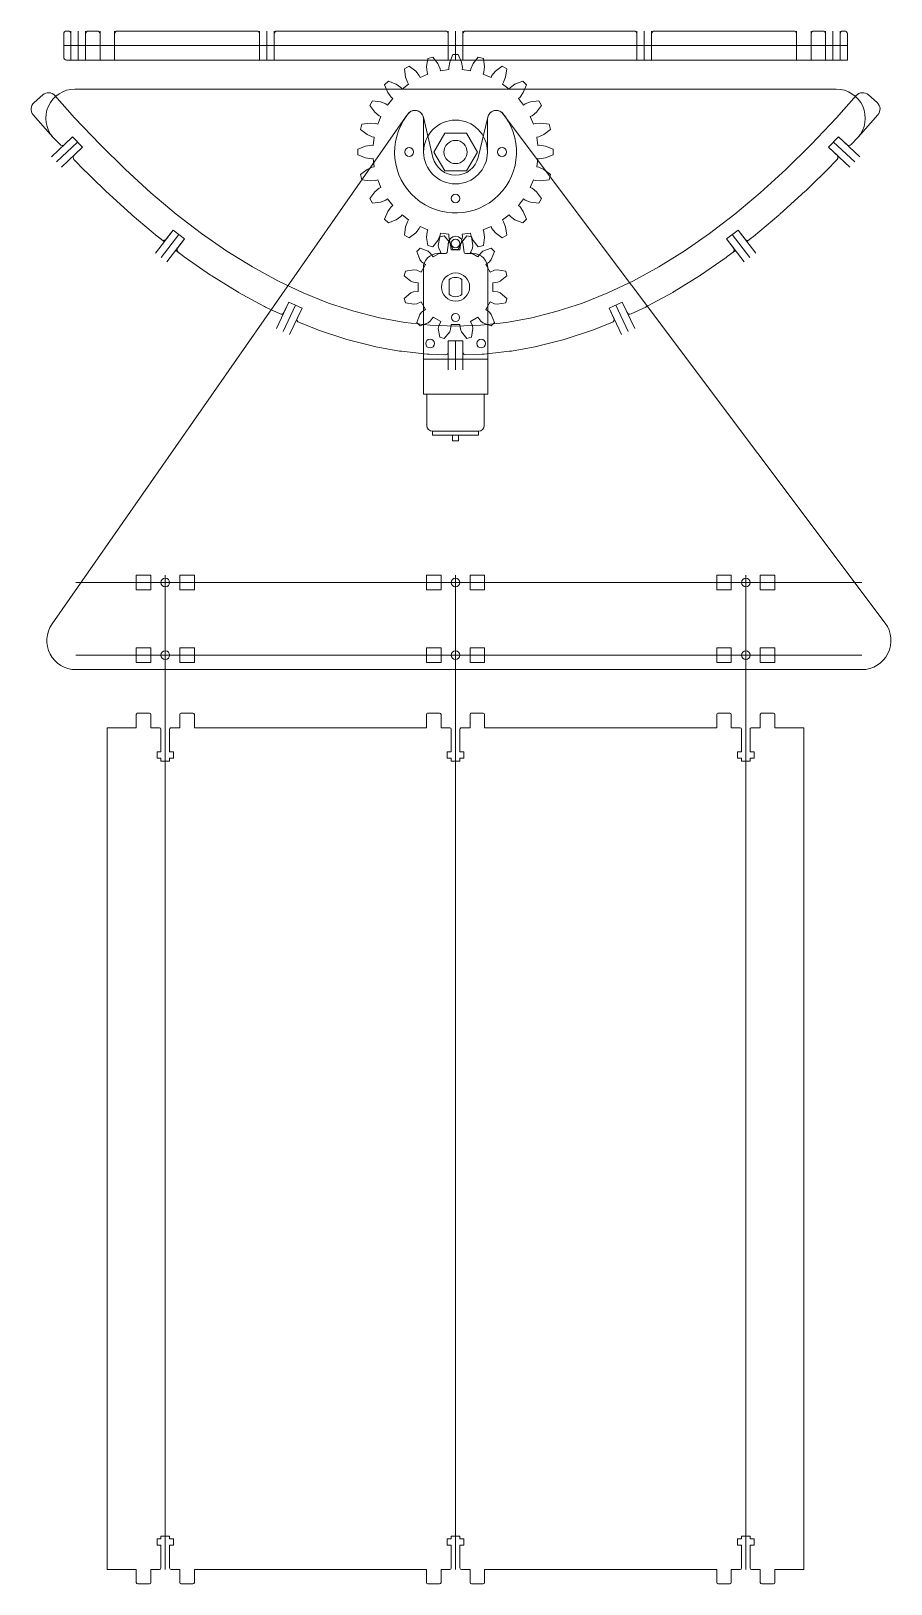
# Model space of a CAD drawing. Header units: millimetres. Extents: x -146 to 150, y -235 to 300.
import ezdxf

# ---------------------------------------------------------------- set-up
doc = ezdxf.new("R2010")
doc.units = ezdxf.units.MM
doc.layers.get('0').update_dxf_attribs({"linetype": 'CONTINUOUS', "lineweight": 25, "true_color": 0x000000})
for name, color, linetype, lineweight, true_color in [('Base - Horizontal', 7, 'CONTINUOUS', 0, 0x000000), ('Base - Side', 7, 'CONTINUOUS', 0, 0x000000), ('Bracket', 7, 'CONTINUOUS', 0, 0x000000), ('Drawing', 5, 'CONTINUOUS', 0, 0x0000ff), ('Gear - Motor', 7, 'CONTINUOUS', 0, 0x000000), ('Gear - Shaft', 7, 'CONTINUOUS', 0, 0x000000), ('Motor', 1, 'CONTINUOUS', 0, 0xff0000), ('Rib', 7, 'CONTINUOUS', 0, 0x000000), ('Side - Angle', 7, 'CONTINUOUS', 0, 0x000000), ('Side - Rotation', 7, 'CONTINUOUS', 0, 0x000000), ('Strut', 7, 'CONTINUOUS', 0, 0x000000)]:
    doc.layers.add(name, color=color, linetype=linetype, lineweight=lineweight, true_color=true_color)

# ---------------------------------------------------------------- blocks, each defined once
blk = doc.blocks.new('tabs-with-bolt-20')
for p, q in [((-1.5, 11.5), (1.5, 11.5)), ((-1.5, 10.5), (-1.5, 11.5)), ((1.5, 11.5), (1.5, 10.5)), ((-2.86, 8.33), (-2.86, 10.5)), ((-2.86, 10.5), (-1.5, 10.5)), ((-1.5, 8.33), (-2.86, 8.33)), ((-1.5, 0.5), (-1.5, 8.33)), ((1.5, 10.5), (2.86, 10.5)), ((2.86, 8.33), (1.5, 8.33)), ((1.5, 8.33), (1.5, 0.5)), ((2.86, 10.5), (2.86, 8.33)), ((-10, -4.5), (-10, 0)), ((-5, 0), (-5, -4.5)), ((-2, 0), (-5, 0)), ((2, 0), (5, 0)), ((-5.5, -5), (-9.5, -5)), ((5, 0), (5, -4.5)), ((5.5, -5), (9.5, -5)), ((10, -4.5), (10, 0))]:
    blk.add_line(p, q)
for centre, start, end in [((-2, 0.5), 270, 0), ((2, 0.5), 180, 270), ((-9.5, -4.5), 180, 270), ((-5.5, -4.5), 270, 0), ((5.5, -4.5), 180, 270), ((9.5, -4.5), 270, 0)]:
    blk.add_arc(centre, 0.5, start, end)
blk = doc.blocks.new('holes-20')
for p, q in [((-5, 2.5), (-10, 2.5)), ((-10, 2.5), (-10, -2.5)), ((-5, 2.5), (-5, -2.5)), ((5, 2.5), (10, 2.5)), ((5, 2.5), (5, -2.5)), ((10, 2.5), (10, -2.5)), ((-5, -2.5), (-10, -2.5)), ((5, -2.5), (10, -2.5))]:
    blk.add_line(p, q)
blk.add_circle((0, 0), 1.5)

msp = doc.modelspace()

# ---------------------------------------------------------------- linework, layer by layer
at = {"layer": 'Base - Horizontal'}
for p, q in [((-120, 60), (-120, -230)), ((-120, 60), (-110, 60)), ((-90, 60), (-10, 60)), ((10, 60), (90, 60)), ((110, 60), (120, 60)), ((120, 60), (120, -230)), ((-120, -230), (-110, -230)), ((-90, -230), (-10, -230)), ((10, -230), (90, -230)), ((110, -230), (120, -230))]:
    msp.add_line(p, q, dxfattribs=at)
at = {"layer": 'Base - Side'}
for p, q in [((-17.22, 270.35), (-139.03, 95.72)), ((-11, 258.33), (-11, 269.65)), ((11, 258.33), (11, 269.65)), ((16.8, 270.93), (148, 96)), ((-130.83, 80), (140, 80))]:
    msp.add_line(p, q, dxfattribs=at)
for centre in [(-16, 258.33), (16, 258.33), (0, 242.33), (-8.8, 192.31), (8.8, 192.31)]:
    msp.add_circle(centre, 1.5, dxfattribs=at)
for centre, radius, start, end in [((0, 258.33), 21, 141.0576, 145.1024), ((-14, 269.65), 3, 0, 141.0576), ((14, 269.65), 3, 38.9424, 180), ((0, 258.33), 21, 36.8699, 38.9424), ((0, 258.33), 11, 180, 0), ((-130.83, 90), 10, 145.1024, 270), ((140, 90), 10, 270, 36.8699)]:
    msp.add_arc(centre, radius, start, end, dxfattribs=at)
at = {"layer": 'Bracket'}
for p, q in [((-7.78, 256.48), (-11.08, 270.34)), ((7.78, 256.48), (11.08, 270.34))]:
    msp.add_line(p, q, dxfattribs=at)
for centre in [(-16, 258.33), (16, 258.33), (0, 242.33)]:
    msp.add_circle(centre, 1.5, dxfattribs=at)
for centre, radius, start, end in [((0, 258.33), 21, 143.1259, 40.6864), ((-14.05, 269.62), 3.05, 13.7119, 154.4471), ((14.05, 269.62), 3.05, 52.0127, 166.2949), ((0, 258.33), 8, 193.3877, 346.6123)]:
    msp.add_arc(centre, radius, start, end, dxfattribs=at)
at = {"layer": 'Drawing'}
for p, q in [((-132.5, 300), (-132.5, 290)), ((-130, 300), (-130, 290)), ((-127.5, 300), (-127.5, 290)), ((-122.5, 300), (-122.5, 290)), ((-117.5, 300), (-117.5, 290)), ((-67.5, 300), (-67.5, 290)), ((-65, 300), (-65, 290)), ((-62.5, 300), (-62.5, 290)), ((-2.5, 300), (-2.5, 290)), ((0, 300), (0, 290)), ((2.5, 300), (2.5, 290)), ((62.5, 300), (62.5, 290)), ((65, 300), (65, 290)), ((67.5, 300), (67.5, 290)), ((117.5, 300), (117.5, 290)), ((122.5, 300), (122.5, 290)), ((127.5, 300), (127.5, 290)), ((130, 300), (130, 290)), ((132.5, 300), (132.5, 290)), ((135, 295), (-135, 295)), ((-139.23, 256.71), (-131.96, 263.59)), ((139.23, 256.71), (131.96, 263.59)), ((-137.51, 254.9), (-130.24, 261.77)), ((-135.79, 253.08), (-128.52, 259.95)), ((135.79, 253.08), (128.52, 259.95)), ((137.51, 254.9), (130.24, 261.77)), ((-103.4, 223.51), (-97.32, 231.45)), ((93.35, 228.41), (97.32, 231.45)), ((103.4, 223.51), (97.32, 231.45)), ((-101.41, 221.99), (-95.33, 229.93)), ((-99.43, 220.47), (-93.35, 228.41)), ((99.43, 220.47), (93.35, 228.41)), ((101.41, 221.99), (95.33, 229.93)), ((-61.71, 197.58), (-57.42, 206.62)), ((-59.45, 196.51), (-55.16, 205.55)), ((-57.19, 195.44), (-52.9, 204.48)), ((57.19, 195.44), (52.9, 204.48)), ((59.45, 196.51), (55.16, 205.55)), ((61.71, 197.58), (57.42, 206.62)), ((-2.5, 183.33), (-2.5, 193.33)), ((0, 183.33), (0, 193.33)), ((2.5, 183.33), (2.5, 193.33)), ((-100, 112.5), (-100, -230)), ((0, 112.5), (0, -230)), ((100, 112.5), (100, -230)), ((-130.83, 110), (140, 110)), ((-130.83, 85), (140, 85))]:
    msp.add_line(p, q, dxfattribs=at)
msp.add_arc((-135.59, 260.15), 0, 0, 0, dxfattribs=at)
at = {"layer": 'Gear - Motor'}
for p, q in [((-2.15, 209.27), (-2.15, 214.35)), ((2.15, 209.27), (2.15, 214.35))]:
    msp.add_line(p, q, dxfattribs=at)
at = {"layer": 'Gear - Motor', "color": 7, "true_color": 0xffffff}
msp.add_lwpolyline([(11.88, 216.94), (13.39, 217.59), (14.34, 217.75), (17.27, 217.27), (17.68, 215.71), (15.39, 213.83), (14.49, 213.5), (12.85, 213.3), (12.85, 210.31), (14.49, 210.12), (15.39, 209.78), (17.68, 207.9), (17.27, 206.35), (14.34, 205.87), (13.39, 206.02), (11.88, 206.68), (10.38, 204.09), (11.7, 203.1), (12.32, 202.36), (13.36, 199.58), (12.23, 198.45), (9.45, 199.49), (8.71, 200.1), (7.72, 201.43), (5.13, 199.93), (5.78, 198.42), (5.94, 197.47), (5.46, 194.54), (3.91, 194.12), (2.03, 196.42), (1.69, 197.32), (1.5, 198.96), (-1.5, 198.96), (-1.69, 197.32), (-2.03, 196.42), (-3.91, 194.12), (-5.46, 194.54), (-5.94, 197.47), (-5.78, 198.42), (-5.13, 199.93), (-7.72, 201.43), (-8.71, 200.1), (-9.45, 199.49), (-12.23, 198.45), (-13.36, 199.58), (-12.32, 202.36), (-11.7, 203.1), (-10.38, 204.09), (-11.88, 206.68), (-13.39, 206.02), (-14.34, 205.87), (-17.27, 206.35), (-17.68, 207.9), (-15.39, 209.78), (-14.49, 210.12), (-12.85, 210.31), (-12.85, 213.3), (-14.49, 213.5), (-15.39, 213.83), (-17.68, 215.71), (-17.27, 217.27), (-14.34, 217.75), (-13.39, 217.59), (-11.88, 216.94), (-10.38, 219.53), (-11.7, 220.51), (-12.32, 221.26), (-13.36, 224.03), (-12.23, 225.17), (-9.45, 224.12), (-8.71, 223.51), (-7.72, 222.19), (-5.13, 223.68), (-5.78, 225.2), (-5.94, 226.15), (-5.46, 229.08), (-3.91, 229.49), (-2.03, 227.2), (-1.69, 226.3), (-1.5, 224.66), (1.5, 224.66), (1.69, 226.3), (2.03, 227.2), (3.91, 229.49), (5.46, 229.08), (5.94, 226.15), (5.78, 225.2), (5.13, 223.68), (7.72, 222.19), (8.71, 223.51), (9.45, 224.12), (12.23, 225.17), (13.36, 224.03), (12.32, 221.26), (11.7, 220.51), (10.38, 219.53), (11.88, 216.94)], dxfattribs=at)
at = {"layer": 'Gear - Motor'}
for start, end in [(49.8259, 130.1741), (229.8259, 310.1741)]:
    msp.add_arc((0, 211.81), 3.33, start, end, dxfattribs=at)
at = {"layer": 'Gear - Shaft'}
for p, q in [((-3.75, 264.83), (-7.51, 258.33)), ((-3.75, 264.83), (3.75, 264.83)), ((7.51, 258.33), (3.75, 264.83)), ((-3.75, 251.83), (-7.51, 258.33)), ((7.51, 258.33), (3.75, 251.83)), ((-3.75, 251.83), (3.75, 251.83))]:
    msp.add_line(p, q, dxfattribs=at)
at = {"layer": 'Gear - Shaft', "color": 7, "true_color": 0xffffff}
msp.add_lwpolyline([(28.37, 260.62), (29.08, 260.68), (30.98, 260.36), (33.62, 259.26), (33.62, 257.41), (30.98, 256.3), (29.08, 255.99), (28.37, 256.05), (27.99, 253.2), (28.7, 253.07), (30.45, 252.28), (32.71, 250.53), (32.24, 248.74), (29.4, 248.35), (27.48, 248.54), (26.81, 248.78), (25.71, 246.13), (26.36, 245.82), (27.84, 244.6), (29.58, 242.32), (28.65, 240.72), (25.81, 241.08), (24.01, 241.77), (23.42, 242.17), (21.67, 239.89), (22.22, 239.43), (23.34, 237.86), (24.43, 235.21), (23.12, 233.91), (20.47, 234.99), (18.91, 236.11), (18.44, 236.66), (16.16, 234.91), (16.57, 234.32), (17.25, 232.52), (17.61, 229.68), (16.01, 228.75), (13.73, 230.49), (12.51, 231.98), (12.21, 232.62), (9.55, 231.52), (9.79, 230.85), (9.98, 228.93), (9.6, 226.1), (7.81, 225.62), (6.06, 227.88), (5.26, 229.64), (5.14, 230.34), (2.28, 229.97), (2.34, 229.25), (2.03, 227.35), (0.93, 224.71), (-0.93, 224.71), (-2.03, 227.35), (-2.34, 229.25), (-2.28, 229.97), (-5.14, 230.34), (-5.26, 229.64), (-6.06, 227.88), (-7.81, 225.62), (-9.6, 226.1), (-9.98, 228.93), (-9.79, 230.85), (-9.55, 231.52), (-12.21, 232.62), (-12.51, 231.98), (-13.73, 230.49), (-16.01, 228.75), (-17.61, 229.68), (-17.25, 232.52), (-16.57, 234.32), (-16.16, 234.91), (-18.44, 236.66), (-18.91, 236.11), (-20.47, 234.99), (-23.12, 233.91), (-24.43, 235.21), (-23.34, 237.86), (-22.22, 239.43), (-21.67, 239.89), (-23.42, 242.17), (-24.01, 241.77), (-25.81, 241.08), (-28.65, 240.72), (-29.58, 242.32), (-27.84, 244.6), (-26.36, 245.82), (-25.71, 246.13), (-26.81, 248.78), (-27.48, 248.54), (-29.4, 248.35), (-32.24, 248.74), (-32.71, 250.53), (-30.45, 252.28), (-28.7, 253.07), (-27.99, 253.2), (-28.37, 256.05), (-29.08, 255.99), (-30.98, 256.3), (-33.62, 257.41), (-33.62, 259.26), (-30.98, 260.36), (-29.08, 260.68), (-28.37, 260.62), (-27.99, 263.47), (-28.7, 263.6), (-30.45, 264.39), (-32.71, 266.14), (-32.24, 267.93), (-29.4, 268.31), (-27.48, 268.12), (-26.81, 267.88), (-25.71, 270.54), (-26.36, 270.85), (-27.84, 272.06), (-29.58, 274.34), (-28.65, 275.95), (-25.81, 275.58), (-24.01, 274.9), (-23.42, 274.5), (-21.67, 276.78), (-22.22, 277.24), (-23.34, 278.8), (-24.43, 281.45), (-23.12, 282.76), (-20.47, 281.68), (-18.91, 280.55), (-18.44, 280.01), (-16.16, 281.76), (-16.57, 282.35), (-17.25, 284.15), (-17.61, 286.99), (-16.01, 287.91), (-13.73, 286.18), (-12.51, 284.69), (-12.21, 284.04), (-9.55, 285.14), (-9.79, 285.82), (-9.98, 287.73), (-9.6, 290.57), (-7.81, 291.05), (-6.06, 288.78), (-5.26, 287.03), (-5.14, 286.33), (-2.28, 286.7), (-2.34, 287.41), (-2.03, 289.31), (-0.93, 291.95), (0.93, 291.95), (2.03, 289.31), (2.34, 287.41), (2.28, 286.7), (5.14, 286.33), (5.26, 287.03), (6.06, 288.78), (7.81, 291.05), (9.6, 290.57), (9.98, 287.73), (9.79, 285.82), (9.55, 285.14), (12.21, 284.04), (12.51, 284.69), (13.73, 286.18), (16.01, 287.91), (17.61, 286.99), (17.25, 284.15), (16.57, 282.35), (16.16, 281.76), (18.44, 280.01), (18.91, 280.55), (20.47, 281.68), (23.12, 282.76), (24.43, 281.45), (23.34, 278.8), (22.22, 277.24), (21.67, 276.78), (23.42, 274.5), (24.01, 274.9), (25.81, 275.58), (28.65, 275.95), (29.58, 274.34), (27.84, 272.06), (26.36, 270.85), (25.71, 270.54), (26.81, 267.88), (27.48, 268.12), (29.4, 268.31), (32.24, 267.93), (32.71, 266.14), (30.45, 264.39), (28.7, 263.6), (27.99, 263.47), (28.37, 260.62)], dxfattribs=at)
at = {"layer": 'Motor'}
for p, q in [((-2.48, 227.14), (-2.94, 223.74)), ((2.48, 227.14), (2.94, 223.74)), ((-6.1, 223.31), (-3.44, 223.31)), ((3.44, 223.31), (6.1, 223.31)), ((-11.1, 218.31), (-11.1, 174.91)), ((11.1, 218.31), (11.1, 174.91)), ((-11.1, 187.01), (11.1, 187.01)), ((-11.1, 174.91), (11.1, 174.91)), ((-9.9, 174.91), (-9.9, 164.11)), ((9.9, 174.91), (9.9, 164.11)), ((-7.9, 162.11), (7.9, 162.11)), ((-7.9, 160.81), (-7.9, 162.11)), ((-7.9, 160.81), (7.9, 160.81)), ((-1, 160.81), (-1, 158.81)), ((1, 160.81), (1, 158.81)), ((7.9, 160.81), (7.9, 162.11)), ((-1, 158.81), (1, 158.81))]:
    msp.add_line(p, q, dxfattribs=at)
for centre, radius in [((0, 226.81), 1.5), ((0, 211.81), 4.85), ((0, 201.31), 1.4)]:
    msp.add_circle(centre, radius, dxfattribs=at)
for centre, radius, start, end in [((0, 226.81), 2.5, 0, 180), ((-6.1, 218.31), 5, 90, 180), ((-3.44, 223.81), 0.5, 270, 352.2408), ((3.44, 223.81), 0.5, 187.7592, 270), ((6.1, 218.31), 5, 0, 90), ((-7.9, 164.11), 2, 180, 270), ((7.9, 164.11), 2, 270, 0)]:
    msp.add_arc(centre, radius, start, end, dxfattribs=at)
at = {"layer": 'Rib'}
for p, q in [((-145.24, 275.36), (-142.25, 278.01)), ((-138.01, 277.75), (-131.25, 270.11)), ((131.25, 270.11), (138.01, 277.75)), ((142.25, 278.01), (145.24, 275.36)), ((-145.5, 271.13), (-138.74, 263.48)), ((-131.25, 270.11), (-122.5, 260.86)), ((122.5, 260.86), (131.25, 270.11)), ((138.74, 263.48), (145.5, 271.13)), ((-138.52, 263.24), (-136.28, 260.88)), ((-134.87, 260.84), (-131.96, 263.59)), ((-131.96, 263.59), (-128.52, 259.95)), ((128.52, 259.95), (131.96, 263.59)), ((131.96, 263.59), (134.87, 260.84)), ((136.28, 260.88), (138.52, 263.24)), ((-128.52, 259.95), (-131.43, 257.2)), ((-122.5, 260.86), (-113.75, 252.25)), ((113.75, 252.25), (122.5, 260.86)), ((131.43, 257.2), (128.52, 259.95)), ((-131.47, 255.79), (-129.77, 253.99)), ((-129.52, 253.73), (-120.77, 245.12)), ((-113.75, 252.25), (-105, 244.27)), ((105, 244.27), (113.75, 252.25)), ((120.77, 245.12), (129.52, 253.73)), ((129.77, 253.99), (131.47, 255.79)), ((-120.49, 244.86), (-111.74, 236.88)), ((-105, 244.27), (-96.25, 236.93)), ((96.25, 236.93), (105, 244.27)), ((111.74, 236.88), (120.49, 244.86)), ((-111.43, 236.61), (-102.68, 229.27)), ((-96.25, 236.93), (-87.5, 230.23)), ((87.5, 230.23), (96.25, 236.93)), ((102.68, 229.27), (111.43, 236.61)), ((-97.32, 231.45), (-100.36, 227.48)), ((-93.35, 228.41), (-97.32, 231.45)), ((-87.5, 230.23), (-78.75, 224.17)), ((78.75, 224.17), (87.5, 230.23)), ((93.35, 228.41), (97.32, 231.45)), ((97.32, 231.45), (100.36, 227.48)), ((-102.33, 228.99), (-100.36, 227.48)), ((-96.39, 224.44), (-93.35, 228.41)), ((96.39, 224.44), (93.35, 228.41)), ((100.36, 227.48), (102.33, 228.99)), ((-96.39, 224.44), (-93.58, 222.29)), ((-93.19, 222.01), (-84.44, 215.95)), ((-78.75, 224.17), (-70, 218.75)), ((70, 218.75), (78.75, 224.17)), ((84.44, 215.95), (93.19, 222.01)), ((93.58, 222.29), (96.39, 224.44)), ((-84.02, 215.67), (-75.27, 210.25)), ((-70, 218.75), (-61.25, 213.96)), ((61.25, 213.96), (70, 218.75)), ((75.27, 210.25), (84.02, 215.67)), ((-74.8, 209.98), (-66.05, 205.19)), ((-61.25, 213.96), (-52.5, 209.82)), ((-52.5, 209.82), (-43.75, 206.31)), ((43.75, 206.31), (52.5, 209.82)), ((52.5, 209.82), (61.25, 213.96)), ((66.05, 205.19), (74.8, 209.98)), ((-65.53, 204.93), (-60.47, 202.53)), ((-59.14, 203), (-57.42, 206.62)), ((-57.42, 206.62), (-52.9, 204.48)), ((-52.9, 204.48), (-54.55, 201.01)), ((-43.75, 206.31), (-35, 203.44)), ((-35, 203.44), (-26.25, 201.2)), ((26.25, 201.2), (35, 203.44)), ((35, 203.44), (43.75, 206.31)), ((52.9, 204.48), (57.42, 206.62)), ((54.55, 201.01), (52.9, 204.48)), ((57.42, 206.62), (59.14, 203)), ((60.47, 202.53), (65.53, 204.93)), ((-54.02, 199.65), (-47.47, 197.03)), ((-26.25, 201.2), (-17.5, 199.61)), ((-17.5, 199.61), (-8.75, 198.65)), ((-8.75, 198.65), (0, 198.33)), ((0, 198.33), (8.75, 198.65)), ((8.75, 198.65), (17.5, 199.61)), ((17.5, 199.61), (26.25, 201.2)), ((47.47, 197.03), (54.02, 199.65)), ((-46.87, 196.81), (-38.12, 193.94)), ((-37.47, 193.75), (-28.72, 191.51)), ((-2.5, 193.33), (2.5, 193.33)), ((-2.5, 189.45), (-2.5, 193.33)), ((2.5, 193.33), (2.5, 189.45)), ((28.72, 191.51), (37.47, 193.75)), ((38.12, 193.94), (46.87, 196.81)), ((-28.04, 191.37), (-19.29, 189.77)), ((-18.59, 189.67), (-9.84, 188.71)), ((-9.11, 188.66), (-3.54, 188.46)), ((3.54, 188.46), (9.11, 188.66)), ((9.84, 188.71), (18.59, 189.67)), ((19.29, 189.77), (28.04, 191.37))]:
    msp.add_line(p, q, dxfattribs=at)
for centre, radius, start, end in [((-140.26, 275.77), 3, 41.5022, 131.5022), ((140.26, 275.77), 3, 48.4978, 138.4978), ((-143.25, 273.11), 3, 131.5022, 221.5022), ((143.25, 273.11), 3, 318.4978, 48.4978), ((-131.25, 270.11), 10, 221.5022, 223.4048), ((131.25, 270.11), 10, 316.5952, 318.4978), ((-135.55, 261.56), 1, 223.4048, 313.4048), ((-130.74, 256.48), 1, 133.4048, 223.4048), ((130.74, 256.48), 1, 316.5952, 46.5952), ((135.55, 261.56), 1, 226.5952, 316.5952), ((-122.5, 260.86), 10, 223.4048, 225.4511), ((122.5, 260.86), 10, 314.5489, 316.5952), ((-113.75, 252.25), 10, 225.4511, 227.6521), ((113.75, 252.25), 10, 312.3479, 314.5489), ((-105, 244.27), 10, 227.6521, 230.0188), ((105, 244.27), 10, 309.9812, 312.3479), ((-96.25, 236.93), 10, 230.0188, 232.5614), ((96.25, 236.93), 10, 307.4386, 309.9812), ((-87.5, 230.23), 10, 232.5614, 235.2893), ((87.5, 230.23), 10, 304.7107, 307.4386), ((-78.75, 224.17), 10, 235.2893, 238.2097), ((78.75, 224.17), 10, 301.7903, 304.7107), ((-70, 218.75), 10, 238.2097, 241.3269), ((70, 218.75), 10, 298.6731, 301.7903), ((-61.25, 213.96), 10, 241.3269, 244.641), ((61.25, 213.96), 10, 295.359, 298.6731), ((-60.04, 203.43), 1, 244.641, 334.641), ((-53.64, 200.58), 1, 154.641, 248.1472), ((53.64, 200.58), 1, 291.8528, 25.359), ((60.04, 203.43), 1, 205.359, 295.359), ((-43.75, 206.31), 10, 248.1472, 251.834), ((-35, 203.44), 10, 251.834, 255.6832), ((35, 203.44), 10, 284.3168, 288.166), ((43.75, 206.31), 10, 288.166, 291.8528), ((-26.25, 201.2), 10, 255.6832, 259.6689), ((-17.5, 199.61), 10, 259.6689, 263.7581), ((-8.75, 198.65), 10, 263.7581, 267.912), ((-3.5, 189.45), 1, 267.912, 0), ((3.5, 189.45), 1, 180, 272.088), ((8.75, 198.65), 10, 272.088, 276.2419), ((17.5, 199.61), 10, 276.2419, 280.3311), ((26.25, 201.2), 10, 280.3311, 284.3168)]:
    msp.add_arc(centre, radius, start, end, dxfattribs=at)
at = {"layer": 'Side - Angle'}
for p, q in [((-131.15, 280), (131.15, 280)), ((-138.64, 263.37), (-138.74, 263.48)), ((-138.52, 263.24), (-136.28, 260.88)), ((-134.87, 260.84), (-131.96, 263.59)), ((-131.96, 263.59), (-128.52, 259.95)), ((128.52, 259.95), (131.96, 263.59)), ((131.96, 263.59), (134.87, 260.84)), ((136.28, 260.88), (138.52, 263.24)), ((138.74, 263.48), (138.64, 263.37)), ((-128.52, 259.95), (-131.43, 257.2)), ((131.43, 257.2), (128.52, 259.95)), ((-131.47, 255.79), (-129.77, 253.99)), ((-129.52, 253.73), (-120.77, 245.12)), ((120.77, 245.12), (129.52, 253.73)), ((129.77, 253.99), (131.47, 255.79)), ((-120.49, 244.86), (-111.74, 236.88)), ((111.74, 236.88), (120.49, 244.86)), ((-111.43, 236.61), (-102.68, 229.27)), ((102.68, 229.27), (111.43, 236.61)), ((-97.32, 231.45), (-99.75, 228.28)), ((-93.35, 228.41), (-97.32, 231.45)), ((93.35, 228.41), (97.32, 231.45)), ((97.32, 231.45), (99.75, 228.28)), ((-102.33, 228.99), (-101.15, 228.09)), ((-95.78, 225.24), (-93.35, 228.41)), ((95.78, 225.24), (93.35, 228.41)), ((101.15, 228.09), (102.33, 228.99)), ((-95.59, 223.84), (-93.58, 222.29)), ((-93.19, 222.01), (-84.44, 215.95)), ((84.44, 215.95), (93.19, 222.01)), ((93.58, 222.29), (95.59, 223.84)), ((-84.02, 215.67), (-75.27, 210.25)), ((75.27, 210.25), (84.02, 215.67)), ((-74.8, 209.98), (-66.05, 205.19)), ((66.05, 205.19), (74.8, 209.98)), ((-65.53, 204.93), (-60.47, 202.53)), ((-59.14, 203), (-57.42, 206.62)), ((-57.42, 206.62), (-52.9, 204.48)), ((-52.9, 204.48), (-54.55, 201.01)), ((52.9, 204.48), (57.42, 206.62)), ((54.55, 201.01), (52.9, 204.48)), ((57.42, 206.62), (59.14, 203)), ((60.47, 202.53), (65.53, 204.93)), ((-54.02, 199.65), (-47.47, 197.03)), ((47.47, 197.03), (54.02, 199.65)), ((-46.87, 196.81), (-38.12, 193.94)), ((-37.47, 193.75), (-28.72, 191.51)), ((-2.5, 193.33), (2.5, 193.33)), ((-2.5, 189.45), (-2.5, 193.33)), ((2.5, 193.33), (2.5, 189.45)), ((28.72, 191.51), (37.47, 193.75)), ((38.12, 193.94), (46.87, 196.81)), ((-28.04, 191.37), (-19.29, 189.77)), ((-18.59, 189.67), (-9.84, 188.71)), ((-9.11, 188.66), (-3.54, 188.46)), ((3.54, 188.46), (9.11, 188.66)), ((9.84, 188.71), (18.59, 189.67)), ((19.29, 189.77), (28.04, 191.37))]:
    msp.add_line(p, q, dxfattribs=at)
msp.add_circle((0, 258.33), 4, dxfattribs=at)
for centre, radius, start, end in [((-131.15, 270), 10, 90, 221.5022), ((131.15, 270), 10, 318.4978, 90), ((-131.25, 270.11), 10, 221.5022, 223.4048), ((131.25, 270.11), 10, 316.5952, 318.4978), ((-135.55, 261.56), 1, 223.4048, 313.4048), ((-130.74, 256.48), 1, 133.4048, 223.4048), ((130.74, 256.48), 1, 316.5952, 46.5952), ((135.55, 261.56), 1, 226.5952, 316.5952), ((-122.5, 260.86), 10, 223.4048, 225.4511), ((122.5, 260.86), 10, 314.5489, 316.5952), ((-113.75, 252.25), 10, 225.4511, 227.6521), ((113.75, 252.25), 10, 312.3479, 314.5489), ((-105, 244.27), 10, 227.6521, 230.0188), ((105, 244.27), 10, 309.9812, 312.3479), ((-96.25, 236.93), 10, 230.0188, 232.5614), ((-100.54, 228.89), 1, 232.5614, 322.5614), ((-94.98, 224.63), 1, 142.5614, 232.5614), ((94.98, 224.63), 1, 307.4386, 37.4386), ((100.54, 228.89), 1, 217.4386, 307.4386), ((96.25, 236.93), 10, 307.4386, 309.9812), ((-87.5, 230.23), 10, 232.5614, 235.2893), ((87.5, 230.23), 10, 304.7107, 307.4386), ((-78.75, 224.17), 10, 235.2893, 238.2097), ((78.75, 224.17), 10, 301.7903, 304.7107), ((-70, 218.75), 10, 238.2097, 241.3269), ((70, 218.75), 10, 298.6731, 301.7903), ((-61.25, 213.96), 10, 241.3269, 244.641), ((61.25, 213.96), 10, 295.359, 298.6731), ((-60.04, 203.43), 1, 244.641, 334.641), ((-53.64, 200.58), 1, 154.641, 248.1472), ((53.64, 200.58), 1, 291.8528, 25.359), ((60.04, 203.43), 1, 205.359, 295.359), ((-43.75, 206.31), 10, 248.1472, 251.834), ((-35, 203.44), 10, 251.834, 255.6832), ((35, 203.44), 10, 284.3168, 288.166), ((43.75, 206.31), 10, 288.166, 291.8528), ((-26.25, 201.2), 10, 255.6832, 259.6689), ((-17.5, 199.61), 10, 259.6689, 263.7581), ((-8.75, 198.65), 10, 263.7581, 267.912), ((-3.5, 189.45), 1, 267.912, 0), ((3.5, 189.45), 1, 180, 272.088), ((8.75, 198.65), 10, 272.088, 276.2419), ((17.5, 199.61), 10, 276.2419, 280.3311), ((26.25, 201.2), 10, 280.3311, 284.3168)]:
    msp.add_arc(centre, radius, start, end, dxfattribs=at)
at = {"layer": 'Side - Rotation'}
for p, q in [((-131.15, 280), (131.15, 280)), ((-138.64, 263.37), (-138.74, 263.48)), ((-138.52, 263.24), (-136.28, 260.88)), ((-134.87, 260.84), (-131.96, 263.59)), ((-131.96, 263.59), (-128.52, 259.95)), ((128.52, 259.95), (131.96, 263.59)), ((131.96, 263.59), (134.87, 260.84)), ((136.28, 260.88), (138.52, 263.24)), ((138.74, 263.48), (138.64, 263.37)), ((-128.52, 259.95), (-131.43, 257.2)), ((131.43, 257.2), (128.52, 259.95)), ((-131.47, 255.79), (-129.77, 253.99)), ((-129.52, 253.73), (-120.77, 245.12)), ((120.77, 245.12), (129.52, 253.73)), ((129.77, 253.99), (131.47, 255.79)), ((-120.49, 244.86), (-111.74, 236.88)), ((111.74, 236.88), (120.49, 244.86)), ((-111.43, 236.61), (-102.68, 229.27)), ((102.68, 229.27), (111.43, 236.61)), ((-97.32, 231.45), (-99.75, 228.28)), ((-93.35, 228.41), (-97.32, 231.45)), ((93.35, 228.41), (97.32, 231.45)), ((97.32, 231.45), (99.75, 228.28)), ((-102.33, 228.99), (-101.15, 228.09)), ((-95.78, 225.24), (-93.35, 228.41)), ((95.78, 225.24), (93.35, 228.41)), ((101.15, 228.09), (102.33, 228.99)), ((-95.59, 223.84), (-93.58, 222.29)), ((-93.19, 222.01), (-84.44, 215.95)), ((84.44, 215.95), (93.19, 222.01)), ((93.58, 222.29), (95.59, 223.84)), ((-84.02, 215.67), (-75.27, 210.25)), ((75.27, 210.25), (84.02, 215.67)), ((-74.8, 209.98), (-66.05, 205.19)), ((66.05, 205.19), (74.8, 209.98)), ((-65.53, 204.93), (-60.47, 202.53)), ((-59.14, 203), (-57.42, 206.62)), ((-57.42, 206.62), (-52.9, 204.48)), ((-52.9, 204.48), (-54.55, 201.01)), ((52.9, 204.48), (57.42, 206.62)), ((54.55, 201.01), (52.9, 204.48)), ((57.42, 206.62), (59.14, 203)), ((60.47, 202.53), (65.53, 204.93)), ((-54.02, 199.65), (-47.47, 197.03)), ((47.47, 197.03), (54.02, 199.65)), ((-46.87, 196.81), (-38.12, 193.94)), ((-37.47, 193.75), (-28.72, 191.51)), ((-2.5, 193.33), (2.5, 193.33)), ((-2.5, 189.45), (-2.5, 193.33)), ((2.5, 193.33), (2.5, 189.45)), ((28.72, 191.51), (37.47, 193.75)), ((38.12, 193.94), (46.87, 196.81)), ((-28.04, 191.37), (-19.29, 189.77)), ((-18.59, 189.67), (-9.84, 188.71)), ((-9.11, 188.66), (-3.54, 188.46)), ((3.54, 188.46), (9.11, 188.66)), ((9.84, 188.71), (18.59, 189.67)), ((19.29, 189.77), (28.04, 191.37))]:
    msp.add_line(p, q, dxfattribs=at)
msp.add_circle((0, 258.33), 11, dxfattribs=at)
for centre, radius, start, end in [((-131.15, 270), 10, 90, 221.5022), ((131.15, 270), 10, 318.4978, 90), ((-131.25, 270.11), 10, 221.5022, 223.4048), ((131.25, 270.11), 10, 316.5952, 318.4978), ((-135.55, 261.56), 1, 223.4048, 313.4048), ((-130.74, 256.48), 1, 133.4048, 223.4048), ((130.74, 256.48), 1, 316.5952, 46.5952), ((135.55, 261.56), 1, 226.5952, 316.5952), ((-122.5, 260.86), 10, 223.4048, 225.4511), ((122.5, 260.86), 10, 314.5489, 316.5952), ((-113.75, 252.25), 10, 225.4511, 227.6521), ((113.75, 252.25), 10, 312.3479, 314.5489), ((-105, 244.27), 10, 227.6521, 230.0188), ((105, 244.27), 10, 309.9812, 312.3479), ((-96.25, 236.93), 10, 230.0188, 232.5614), ((-100.54, 228.89), 1, 232.5614, 322.5614), ((-94.98, 224.63), 1, 142.5614, 232.5614), ((94.98, 224.63), 1, 307.4386, 37.4386), ((100.54, 228.89), 1, 217.4386, 307.4386), ((96.25, 236.93), 10, 307.4386, 309.9812), ((-87.5, 230.23), 10, 232.5614, 235.2893), ((87.5, 230.23), 10, 304.7107, 307.4386), ((-78.75, 224.17), 10, 235.2893, 238.2097), ((78.75, 224.17), 10, 301.7903, 304.7107), ((-70, 218.75), 10, 238.2097, 241.3269), ((70, 218.75), 10, 298.6731, 301.7903), ((-61.25, 213.96), 10, 241.3269, 244.641), ((61.25, 213.96), 10, 295.359, 298.6731), ((-60.04, 203.43), 1, 244.641, 334.641), ((-53.64, 200.58), 1, 154.641, 248.1472), ((53.64, 200.58), 1, 291.8528, 25.359), ((60.04, 203.43), 1, 205.359, 295.359), ((-43.75, 206.31), 10, 248.1472, 251.834), ((-35, 203.44), 10, 251.834, 255.6832), ((35, 203.44), 10, 284.3168, 288.166), ((43.75, 206.31), 10, 288.166, 291.8528), ((-26.25, 201.2), 10, 255.6832, 259.6689), ((-17.5, 199.61), 10, 259.6689, 263.7581), ((-8.75, 198.65), 10, 263.7581, 267.912), ((-3.5, 189.45), 1, 267.912, 0), ((3.5, 189.45), 1, 180, 272.088), ((8.75, 198.65), 10, 272.088, 276.2419), ((17.5, 199.61), 10, 276.2419, 280.3311), ((26.25, 201.2), 10, 280.3311, 284.3168)]:
    msp.add_arc(centre, radius, start, end, dxfattribs=at)
at = {"layer": 'Strut'}
for p, q in [((-133.5, 300), (-134, 300)), ((-123.5, 300), (-126.5, 300)), ((-68.5, 300), (-116.5, 300)), ((-3.5, 300), (-61.5, 300)), ((61.5, 300), (3.5, 300)), ((116.5, 300), (68.5, 300)), ((126.5, 300), (123.5, 300)), ((134, 300), (133.5, 300)), ((-135, 299), (-135, 291)), ((-132.5, 299), (-132.5, 295)), ((-132.5, 295), (-127.5, 295)), ((-127.5, 295), (-127.5, 299)), ((-122.5, 299), (-122.5, 295)), ((-122.5, 295), (-117.5, 295)), ((-117.5, 295), (-117.5, 299)), ((-67.5, 299), (-67.5, 295)), ((-67.5, 295), (-62.5, 295)), ((-62.5, 295), (-62.5, 299)), ((-2.5, 299), (-2.5, 295)), ((-2.5, 295), (2.5, 295)), ((2.5, 295), (2.5, 299)), ((62.5, 299), (62.5, 295)), ((62.5, 295), (67.5, 295)), ((67.5, 295), (67.5, 299)), ((117.5, 299), (117.5, 295)), ((117.5, 295), (122.5, 295)), ((122.5, 295), (122.5, 299)), ((127.5, 299), (127.5, 295)), ((127.5, 295), (132.5, 295)), ((132.5, 295), (132.5, 299)), ((135, 290), (135, 299)), ((-134, 290), (135, 290))]:
    msp.add_line(p, q, dxfattribs=at)
for centre, start, end in [((-134, 299), 90, 180), ((-133.5, 299), 0, 90), ((-126.5, 299), 90, 180), ((-123.5, 299), 0, 90), ((-116.5, 299), 90, 180), ((-68.5, 299), 0, 90), ((-61.5, 299), 90, 180), ((-3.5, 299), 0, 90), ((3.5, 299), 90, 180), ((61.5, 299), 0, 90), ((68.5, 299), 90, 180), ((116.5, 299), 0, 90), ((123.5, 299), 90, 180), ((126.5, 299), 0, 90), ((133.5, 299), 90, 180), ((134, 299), 0, 90), ((-134, 291), 180, 270)]:
    msp.add_arc(centre, 1, start, end, dxfattribs=at)

# ---------------------------------------------------------------- block references
at = {"layer": 'Base - Horizontal', "rotation": 180}
for p in [(-100, 60), (0, 60), (100, 60)]:
    msp.add_blockref('tabs-with-bolt-20', p, dxfattribs=at)
at = {"layer": 'Base - Horizontal'}
for p in [(-100, -230), (0, -230), (100, -230)]:
    msp.add_blockref('tabs-with-bolt-20', p, dxfattribs=at)
at = {"layer": 'Base - Side', "rotation": 180}
for p in [(-100, 110), (0, 110), (100, 110), (-100, 85), (0, 85), (100, 85)]:
    msp.add_blockref('holes-20', p, dxfattribs=at)

doc.saveas('drawing.dxf')
